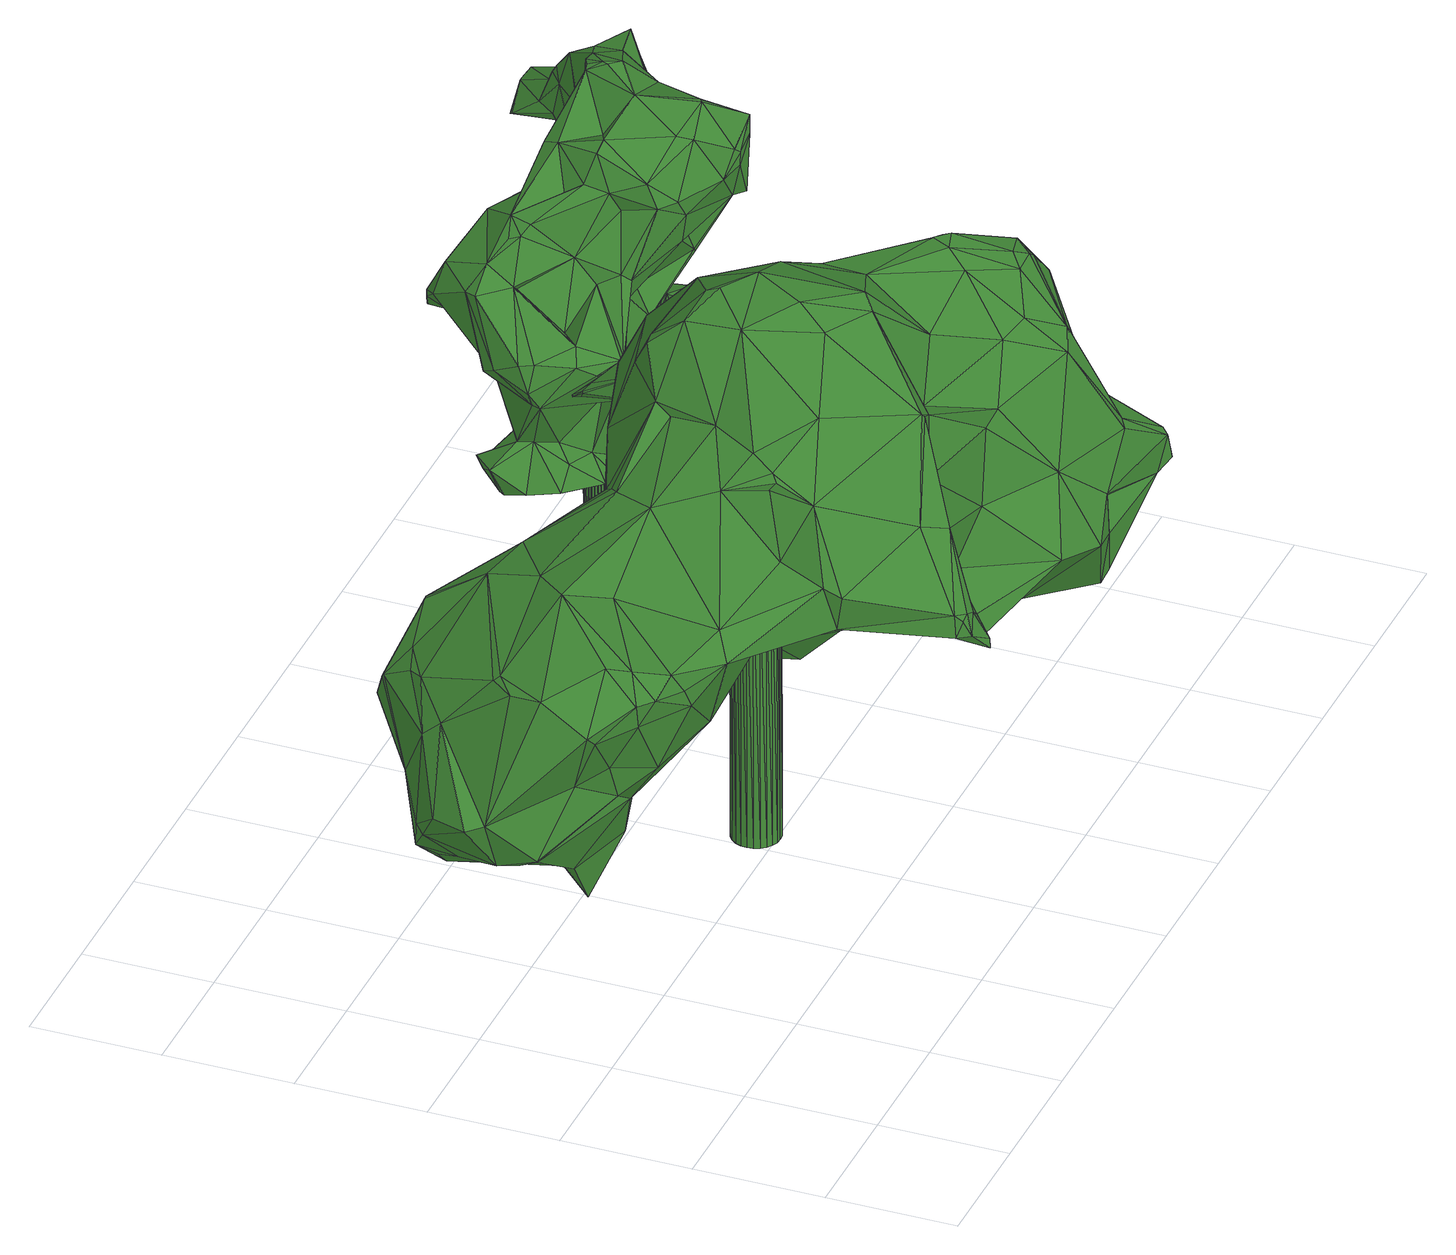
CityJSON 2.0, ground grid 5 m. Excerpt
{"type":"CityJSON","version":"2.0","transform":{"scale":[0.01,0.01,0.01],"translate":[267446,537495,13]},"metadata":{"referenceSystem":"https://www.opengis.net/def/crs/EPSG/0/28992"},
"CityObjects":{
"tree1":{"type":"SolitaryVegetationObject","attributes":{"gtid":55,"crown_width_m":23.56,"crown_median_z":25.01,"crown_r50_m":0.474,"crown_porosity":0.909,"trunk_H_m":11.89,"trunk_DBH_m":1.83,"trunk_radius_m":0.914,"trunk_base_height_m":13.12,"original_gtid":"57"},"geometry":[{"type":"Solid","lod":"3","boundaries":[[[[0,1,2]],[[3,4,5]],[[6,7,8]],[[9,10,11]],[[9,11,12]],[[13,14,15]],[[16,7,17]],[[1,18,2]],[[2,18,19]],[[20,21,22]],[[23,24,25]],[[26,25,24]],[[27,28,29]],[[30,28,27]],[[16,31,32]],[[33,34,12]],[[35,36,37]],[[38,39,40]],[[41,40,39]],[[42,43,44]],[[42,44,45]],[[45,46,47]],[[48,49,50]],[[50,51,52]],[[29,53,54]],[[55,56,57]],[[58,44,43]],[[51,49,59]],[[59,60,51]],[[61,62,63]],[[64,65,66]],[[67,45,68]],[[69,70,71]],[[40,72,73]],[[74,75,3]],[[68,45,47]],[[38,76,77]],[[25,34,78]],[[40,73,79]],[[80,81,82]],[[83,84,85]],[[86,87,88]],[[26,89,34]],[[90,91,92]],[[93,58,94]],[[74,95,15]],[[96,65,64]],[[97,98,60]],[[53,99,100]],[[101,100,99]],[[102,65,96]],[[103,88,104]],[[105,106,107]],[[46,68,47]],[[108,109,13]],[[110,13,109]],[[111,112,92]],[[50,49,51]],[[113,114,115]],[[116,117,118]],[[119,120,121]],[[119,121,122]],[[123,124,125]],[[0,126,127]],[[127,126,128]],[[129,130,69]],[[9,24,95]],[[131,132,119]],[[133,134,135]],[[133,135,136]],[[52,85,66]],[[137,138,139]],[[77,32,31]],[[140,141,142]],[[20,79,72]],[[28,143,144]],[[20,22,2]],[[145,15,14]],[[72,21,20]],[[141,97,59]],[[146,132,147]],[[144,145,148]],[[81,92,112]],[[3,143,4]],[[123,125,21]],[[2,79,20]],[[125,124,116]],[[22,21,118]],[[149,109,108]],[[146,150,151]],[[119,151,152]],[[153,152,151]],[[154,155,130]],[[113,156,114]],[[156,157,114]],[[139,158,159]],[[160,156,127]],[[161,162,163]],[[161,163,164]],[[152,91,119]],[[165,112,153]],[[111,153,112]],[[71,166,167]],[[168,16,32]],[[116,124,169]],[[170,171,128]],[[172,128,171]],[[35,37,173]],[[174,148,14]],[[175,176,177]],[[116,67,178]],[[167,179,162]],[[30,180,181]],[[161,167,162]],[[120,91,90]],[[120,90,64]],[[182,92,81]],[[22,0,2]],[[174,183,148]],[[92,91,111]],[[28,144,29]],[[121,36,122]],[[184,183,174]],[[185,92,182]],[[153,150,186]],[[81,112,165]],[[187,183,99]],[[163,188,164]],[[10,189,11]],[[172,171,190]],[[172,190,191]],[[191,127,128]],[[192,193,99]],[[194,99,193]],[[195,188,196]],[[163,196,188]],[[101,99,194]],[[186,165,153]],[[152,153,91]],[[111,91,153]],[[187,197,183]],[[14,198,174]],[[119,146,151]],[[170,126,0]],[[170,128,126]],[[29,197,187]],[[150,199,186]],[[149,108,24]],[[194,200,101]],[[53,187,99]],[[60,201,173]],[[202,173,201]],[[136,135,96]],[[81,80,182]],[[99,183,184]],[[99,184,192]],[[8,203,6]],[[89,9,12]],[[153,151,150]],[[170,0,22]],[[53,100,54]],[[116,178,117]],[[69,204,129]],[[18,76,19]],[[75,145,144]],[[148,145,14]],[[205,206,207]],[[208,207,206]],[[93,209,210]],[[93,210,40]],[[68,46,211]],[[68,211,212]],[[128,172,191]],[[213,211,46]],[[24,23,149]],[[140,149,23]],[[214,211,215]],[[68,178,67]],[[216,178,212]],[[117,178,216]],[[212,178,68]],[[216,214,190]],[[191,190,214]],[[216,190,117]],[[127,217,195]],[[127,195,160]],[[204,44,58]],[[215,217,214]],[[191,217,127]],[[29,144,197]],[[188,211,164]],[[21,125,118]],[[56,218,219]],[[215,195,217]],[[212,214,216]],[[191,214,217]],[[215,188,195]],[[187,53,29]],[[15,75,74]],[[63,220,221]],[[63,221,61]],[[138,222,223]],[[89,12,34]],[[116,169,67]],[[27,100,115]],[[54,100,27]],[[183,197,144]],[[183,144,148]],[[224,221,203]],[[225,224,203]],[[63,62,220]],[[224,61,221]],[[224,225,61]],[[226,227,184]],[[195,196,160]],[[162,196,163]],[[75,15,145]],[[101,200,115]],[[86,115,200]],[[101,115,100]],[[116,118,125]],[[9,26,24]],[[7,103,8]],[[98,202,201]],[[131,122,228]],[[186,82,165]],[[26,9,89]],[[157,27,114]],[[229,23,25]],[[67,169,45]],[[124,45,169]],[[4,230,231]],[[232,230,4]],[[229,140,23]],[[223,222,233]],[[138,223,104]],[[31,234,41]],[[17,235,31]],[[102,52,65]],[[19,79,2]],[[41,39,31]],[[236,35,202]],[[232,70,189]],[[10,9,95]],[[146,119,132]],[[180,156,160]],[[38,40,19]],[[180,157,156]],[[1,237,18]],[[6,238,239]],[[6,239,17]],[[177,158,240]],[[134,140,142]],[[94,43,209]],[[94,58,43]],[[35,236,241]],[[25,78,229]],[[212,211,214]],[[69,71,55]],[[185,133,136]],[[104,88,87]],[[242,158,177]],[[98,201,60]],[[134,142,59]],[[49,134,59]],[[70,166,71]],[[96,135,52]],[[98,61,225]],[[97,61,98]],[[103,205,8]],[[62,154,243]],[[244,245,33]],[[162,246,196]],[[181,196,246]],[[138,137,222]],[[19,40,79]],[[226,80,82]],[[0,156,1]],[[130,243,154]],[[55,204,69]],[[231,74,5]],[[247,234,248]],[[249,42,123]],[[242,177,176]],[[177,240,175]],[[1,156,237]],[[250,135,134]],[[107,233,193]],[[209,93,94]],[[16,168,86]],[[139,159,137]],[[159,158,242]],[[194,193,233]],[[205,106,251]],[[173,37,83]],[[64,252,96]],[[220,62,235]],[[88,7,86]],[[251,225,253]],[[251,253,208]],[[181,28,30]],[[28,4,143]],[[254,240,138]],[[139,138,240]],[[255,198,256]],[[256,110,255]],[[7,88,103]],[[60,59,97]],[[257,121,64]],[[66,65,52]],[[19,76,38]],[[213,56,219]],[[220,258,238]],[[220,235,258]],[[232,189,230]],[[74,230,189]],[[168,259,86]],[[115,86,259]],[[58,93,248]],[[27,115,114]],[[14,256,198]],[[141,59,142]],[[140,134,133]],[[260,132,131]],[[105,132,260]],[[31,16,17]],[[0,127,156]],[[173,202,35]],[[261,202,225]],[[225,202,98]],[[105,147,132]],[[202,261,236]],[[160,181,180]],[[71,218,55]],[[262,77,76]],[[262,263,77]],[[12,244,33]],[[33,78,34]],[[196,181,160]],[[220,203,221]],[[31,235,243]],[[193,192,227]],[[86,200,87]],[[52,135,264]],[[120,64,121]],[[138,87,254]],[[104,87,138]],[[10,95,74]],[[251,206,205]],[[208,206,251]],[[236,265,131]],[[179,70,232]],[[8,205,203]],[[71,167,218]],[[139,240,158]],[[240,254,175]],[[164,213,219]],[[161,219,218]],[[164,219,161]],[[167,161,218]],[[41,93,40]],[[141,61,97]],[[61,141,266]],[[205,103,106]],[[104,107,106]],[[6,203,238]],[[220,238,203]],[[4,231,5]],[[96,252,136]],[[185,136,252]],[[185,252,92]],[[90,92,252]],[[159,267,137]],[[262,76,18]],[[237,262,18]],[[91,120,119]],[[90,252,64]],[[225,265,261]],[[251,106,105]],[[265,251,105]],[[60,173,83]],[[60,83,51]],[[64,85,257]],[[109,133,110]],[[86,7,16]],[[105,107,193]],[[130,31,243]],[[267,233,222]],[[267,222,137]],[[223,233,107]],[[181,4,28]],[[223,107,104]],[[37,257,84]],[[235,239,258]],[[227,192,184]],[[175,87,176]],[[64,66,85]],[[43,42,209]],[[81,165,82]],[[181,232,4]],[[34,25,26]],[[244,266,141]],[[244,61,266]],[[255,185,182]],[[12,11,244]],[[80,198,255]],[[80,255,182]],[[254,87,175]],[[260,131,265]],[[104,106,103]],[[225,251,265]],[[15,95,268]],[[185,110,133]],[[129,248,234]],[[133,109,149]],[[133,149,140]],[[247,248,93]],[[110,185,255]],[[258,239,238]],[[11,155,154]],[[3,75,143]],[[144,143,75]],[[74,189,10]],[[227,105,193]],[[147,105,227]],[[24,268,95]],[[6,17,7]],[[21,249,123]],[[21,72,249]],[[30,27,180]],[[180,27,157]],[[210,249,72]],[[210,72,40]],[[22,118,170]],[[215,211,188]],[[45,44,204]],[[269,253,225]],[[237,259,262]],[[198,80,226]],[[198,226,174]],[[270,57,45]],[[204,270,45]],[[264,135,250]],[[171,170,118]],[[190,171,118]],[[190,118,117]],[[226,184,174]],[[13,15,268]],[[54,27,29]],[[11,189,70]],[[3,5,74]],[[203,205,269]],[[203,269,225]],[[205,207,269]],[[130,155,69]],[[256,14,13]],[[256,13,110]],[[247,93,41]],[[17,239,235]],[[32,77,263]],[[208,253,207]],[[207,253,269]],[[235,62,243]],[[55,218,56]],[[204,57,270]],[[55,57,204]],[[45,57,46]],[[164,211,213]],[[213,57,56]],[[46,57,213]],[[179,246,162]],[[232,246,179]],[[181,246,232]],[[168,32,263]],[[129,234,130]],[[247,41,234]],[[79,73,72]],[[108,13,268]],[[108,268,24]],[[113,237,156]],[[69,155,70]],[[11,70,155]],[[58,248,204]],[[129,204,248]],[[37,36,257]],[[62,61,271]],[[261,265,236]],[[257,36,121]],[[113,259,237]],[[115,259,113]],[[31,39,272]],[[31,272,77]],[[38,77,272]],[[262,259,263]],[[263,259,168]],[[38,272,39]],[[130,234,31]],[[210,42,249]],[[209,42,210]],[[140,245,141]],[[141,245,244]],[[78,33,245]],[[78,245,229]],[[229,245,140]],[[83,37,84]],[[257,85,84]],[[11,154,271]],[[49,48,250]],[[49,250,134]],[[244,271,61]],[[11,271,244]],[[131,228,236]],[[62,271,154]],[[231,230,74]],[[124,42,45]],[[123,42,124]],[[241,228,122]],[[87,200,267]],[[176,267,242]],[[236,228,241]],[[260,265,105]],[[35,241,36]],[[122,36,241]],[[131,119,122]],[[87,267,176]],[[159,242,267]],[[194,267,200]],[[194,233,267]],[[226,199,227]],[[147,227,199]],[[146,199,150]],[[147,199,146]],[[82,199,226]],[[186,199,82]],[[179,167,166]],[[179,166,70]],[[96,52,102]],[[250,48,52]],[[50,52,48]],[[52,264,250]],[[52,51,85]],[[83,85,51]],[[273,274,275]],[[273,275,276]],[[276,275,277]],[[276,277,278]],[[275,274,279]],[[275,279,277]],[[277,279,280]],[[277,280,278]],[[279,274,281]],[[279,281,280]],[[280,281,282]],[[280,282,278]],[[281,274,283]],[[281,283,282]],[[282,283,284]],[[282,284,278]],[[283,274,285]],[[283,285,284]],[[284,285,286]],[[284,286,278]],[[285,274,287]],[[285,287,286]],[[286,287,288]],[[286,288,278]],[[287,274,289]],[[287,289,288]],[[288,289,290]],[[288,290,278]],[[289,274,291]],[[289,291,290]],[[290,291,292]],[[290,292,278]],[[291,274,293]],[[291,293,292]],[[292,293,294]],[[292,294,278]],[[293,274,295]],[[293,295,294]],[[294,295,296]],[[294,296,278]],[[295,274,297]],[[295,297,296]],[[296,297,298]],[[296,298,278]],[[297,274,299]],[[297,299,298]],[[298,299,300]],[[298,300,278]],[[299,274,301]],[[299,301,300]],[[300,301,302]],[[300,302,278]],[[301,274,303]],[[301,303,302]],[[302,303,304]],[[302,304,278]],[[303,274,305]],[[303,305,304]],[[304,305,306]],[[304,306,278]],[[305,274,307]],[[305,307,306]],[[306,307,308]],[[306,308,278]],[[307,274,309]],[[307,309,308]],[[308,309,310]],[[308,310,278]],[[309,274,311]],[[309,311,310]],[[310,311,312]],[[310,312,278]],[[311,274,313]],[[311,313,312]],[[312,313,314]],[[312,314,278]],[[313,274,315]],[[313,315,314]],[[314,315,316]],[[314,316,278]],[[315,274,317]],[[315,317,316]],[[316,317,318]],[[316,318,278]],[[317,274,319]],[[317,319,318]],[[318,319,320]],[[318,320,278]],[[319,274,321]],[[319,321,320]],[[320,321,322]],[[320,322,278]],[[321,274,273]],[[321,273,322]],[[322,273,276]],[[322,276,278]]]]}]},
"tree2":{"type":"SolitaryVegetationObject","attributes":{"gtid":85,"crown_width_m":11.94,"crown_median_z":25.66,"crown_r50_m":0.515,"crown_porosity":0.882,"trunk_H_m":12.6,"trunk_DBH_m":0.901,"trunk_radius_m":0.451,"trunk_base_height_m":13.06,"original_gtid":"90"},"geometry":[{"type":"Solid","lod":"3","boundaries":[[[[323,324,325]],[[326,327,328]],[[329,330,331]],[[332,333,334]],[[335,333,332]],[[336,337,338]],[[339,340,341]],[[342,343,344]],[[345,346,344]],[[347,348,349]],[[350,323,325]],[[351,352,329]],[[353,354,355]],[[356,357,358]],[[340,359,360]],[[344,346,361]],[[362,330,329]],[[363,364,365]],[[325,366,350]],[[367,368,369]],[[346,370,361]],[[371,372,373]],[[374,375,376]],[[377,374,376]],[[378,379,380]],[[378,380,381]],[[382,383,361]],[[323,384,385]],[[374,386,375]],[[357,387,388]],[[389,390,391]],[[392,393,390]],[[394,395,396]],[[397,396,395]],[[344,343,345]],[[398,399,400]],[[401,402,403]],[[404,336,405]],[[406,324,323]],[[400,407,408]],[[409,408,407]],[[410,384,350]],[[411,412,413]],[[414,415,416]],[[417,418,419]],[[345,370,346]],[[420,421,422]],[[423,421,420]],[[381,424,388]],[[425,399,426]],[[336,404,337]],[[427,428,429]],[[330,362,430]],[[431,430,362]],[[432,397,395]],[[432,395,394]],[[361,383,344]],[[433,434,416]],[[382,426,399]],[[435,436,437]],[[438,439,403]],[[440,441,442]],[[443,444,445]],[[446,425,426]],[[443,445,431]],[[447,391,448]],[[447,389,391]],[[345,343,449]],[[342,449,343]],[[450,451,452]],[[451,453,452]],[[454,455,347]],[[456,457,406]],[[356,353,387]],[[458,423,420]],[[459,460,444]],[[446,426,370]],[[461,462,463]],[[350,384,323]],[[464,435,465]],[[466,467,364]],[[468,371,469]],[[452,469,371]],[[470,471,472]],[[473,474,475]],[[476,453,477]],[[352,478,479]],[[480,339,481]],[[482,464,483]],[[484,485,486]],[[487,348,359]],[[477,453,451]],[[400,488,407]],[[476,487,358]],[[452,371,489]],[[329,366,351]],[[329,331,366]],[[468,490,372]],[[371,468,372]],[[491,492,379]],[[487,359,356]],[[487,356,358]],[[409,407,488]],[[493,494,495]],[[458,372,483]],[[420,372,458]],[[496,445,497]],[[498,499,500]],[[437,501,435]],[[461,451,502]],[[464,482,435]],[[436,435,482]],[[349,348,461]],[[477,461,476]],[[503,374,504]],[[411,374,503]],[[505,506,507]],[[447,448,508]],[[435,509,465]],[[420,422,373]],[[419,510,417]],[[501,509,435]],[[334,511,512]],[[450,502,451]],[[483,465,513]],[[483,464,465]],[[358,357,514]],[[337,515,338]],[[423,465,516]],[[517,516,465]],[[423,513,465]],[[402,401,518]],[[358,514,476]],[[451,461,477]],[[508,519,440]],[[458,513,423]],[[365,520,521]],[[461,502,450]],[[465,509,442]],[[522,523,524]],[[525,524,523]],[[372,485,483]],[[338,405,336]],[[411,503,486]],[[357,388,424]],[[506,526,337]],[[527,429,528]],[[475,529,530]],[[449,342,531]],[[514,357,424]],[[356,387,357]],[[461,463,349]],[[424,532,514]],[[424,381,532]],[[388,378,381]],[[370,533,446]],[[514,534,476]],[[532,381,380]],[[373,372,420]],[[535,536,537]],[[353,355,538]],[[539,459,409]],[[363,540,541]],[[516,517,542]],[[516,542,423]],[[489,543,544]],[[344,478,342]],[[329,352,362]],[[545,546,332]],[[475,547,473]],[[527,470,472]],[[527,472,548]],[[549,498,550]],[[506,404,507]],[[323,385,406]],[[551,552,512]],[[440,509,447]],[[442,509,440]],[[417,404,405]],[[417,405,418]],[[459,444,408]],[[337,404,506]],[[418,553,541]],[[430,496,480]],[[436,376,437]],[[456,406,385]],[[525,523,505]],[[526,505,523]],[[554,396,397]],[[554,397,432]],[[443,479,408]],[[440,447,508]],[[478,531,342]],[[417,507,404]],[[465,442,327]],[[515,337,526]],[[452,555,450]],[[534,532,536]],[[385,466,556]],[[379,492,380]],[[501,447,509]],[[557,476,534]],[[557,453,476]],[[558,559,560]],[[388,387,538]],[[542,517,561]],[[524,562,522]],[[543,489,563]],[[538,387,353]],[[466,385,384]],[[466,384,410]],[[478,344,383]],[[478,383,479]],[[327,564,561]],[[514,532,534]],[[328,375,500]],[[386,500,375]],[[467,565,566]],[[567,565,467]],[[399,425,488]],[[431,496,430]],[[515,568,569]],[[389,392,390]],[[411,413,374]],[[570,571,562]],[[572,402,518]],[[470,429,573]],[[574,401,403]],[[573,521,520]],[[391,390,448]],[[380,492,535]],[[380,535,537]],[[484,483,485]],[[339,497,354]],[[332,546,335]],[[348,575,461]],[[576,559,558]],[[445,496,431]],[[577,364,363]],[[544,578,555]],[[363,368,540]],[[438,403,579]],[[361,426,382]],[[370,426,361]],[[487,476,575]],[[487,575,348]],[[372,490,485]],[[453,469,452]],[[557,469,453]],[[501,389,447]],[[389,501,392]],[[580,581,582]],[[583,339,480]],[[392,584,393]],[[377,376,436]],[[493,522,494]],[[585,586,351]],[[443,408,444]],[[538,355,558]],[[369,427,429]],[[587,588,589]],[[380,537,532]],[[489,371,373]],[[527,369,429]],[[590,556,364]],[[519,448,393]],[[584,519,393]],[[517,327,561]],[[390,393,448]],[[499,396,328]],[[508,448,519]],[[355,433,558]],[[518,409,591]],[[572,518,591]],[[375,437,376]],[[495,494,570]],[[549,524,525]],[[458,483,513]],[[445,444,460]],[[368,592,540]],[[574,547,593]],[[588,594,595]],[[365,471,470]],[[467,471,365]],[[590,364,577]],[[465,327,517]],[[471,566,565]],[[568,574,569]],[[547,568,596]],[[334,590,577]],[[334,456,590]],[[597,564,327]],[[471,467,566]],[[479,362,352]],[[324,406,457]],[[539,409,518]],[[598,539,518]],[[432,394,580]],[[552,324,457]],[[370,345,533]],[[449,533,345]],[[531,533,449]],[[518,401,598]],[[417,510,507]],[[599,347,360]],[[599,360,348]],[[599,348,347]],[[506,505,526]],[[413,412,600]],[[348,360,359]],[[431,479,443]],[[362,479,431]],[[430,480,330]],[[330,480,331]],[[351,366,585]],[[528,429,470]],[[519,441,440]],[[409,459,408]],[[591,409,425]],[[425,409,488]],[[325,585,366]],[[583,480,496]],[[499,367,396]],[[553,418,601]],[[553,601,602]],[[596,493,495]],[[526,493,596]],[[603,604,582]],[[597,604,564]],[[530,598,401]],[[473,495,562]],[[571,570,494]],[[484,486,503]],[[484,503,483]],[[503,504,483]],[[324,552,325]],[[416,475,474]],[[416,474,414]],[[366,454,350]],[[482,504,436]],[[541,540,419]],[[442,441,328]],[[501,328,441]],[[605,416,434]],[[605,434,539]],[[531,606,335]],[[341,360,347]],[[340,360,341]],[[368,427,369]],[[363,427,368]],[[557,536,535]],[[488,400,399]],[[607,608,400]],[[602,579,572]],[[366,331,454]],[[331,480,454]],[[339,609,497]],[[496,497,609]],[[507,510,505]],[[569,403,439]],[[521,428,363]],[[521,363,365]],[[419,418,541]],[[356,359,340]],[[382,398,383]],[[587,594,588]],[[478,606,531]],[[356,340,353]],[[437,375,501]],[[567,610,611]],[[334,333,511]],[[367,499,368]],[[364,467,365]],[[334,612,332]],[[524,473,562]],[[327,442,328]],[[405,438,418]],[[551,512,511]],[[569,338,515]],[[482,483,504]],[[486,485,490]],[[445,460,497]],[[601,579,602]],[[577,363,541]],[[576,416,559]],[[613,434,433]],[[460,434,613]],[[399,398,382]],[[460,459,434]],[[446,591,425]],[[326,597,327]],[[581,603,582]],[[459,539,434]],[[557,614,469]],[[533,591,446]],[[463,615,349]],[[562,571,522]],[[596,473,547]],[[495,473,596]],[[524,413,473]],[[473,413,600]],[[450,555,461]],[[570,562,495]],[[616,589,588]],[[571,494,522]],[[478,617,606]],[[537,536,532]],[[534,536,557]],[[410,454,347]],[[350,454,410]],[[602,541,553]],[[367,580,396]],[[475,593,547]],[[530,593,475]],[[455,481,347]],[[363,428,427]],[[328,501,375]],[[392,501,584]],[[595,618,557]],[[595,557,535]],[[486,618,411]],[[544,604,578]],[[619,491,616]],[[402,572,579]],[[402,579,403]],[[489,544,555]],[[452,489,555]],[[438,405,338]],[[620,543,422]],[[543,620,564]],[[333,585,551]],[[549,550,524]],[[436,504,374]],[[436,374,377]],[[351,586,352]],[[478,352,586]],[[586,621,478]],[[620,421,542]],[[423,542,421]],[[586,585,333]],[[333,621,586]],[[410,610,466]],[[410,615,610]],[[355,460,433]],[[355,354,460]],[[354,497,460]],[[460,613,433]],[[369,581,580]],[[369,580,367]],[[334,622,612]],[[338,569,439]],[[438,338,439]],[[328,396,554]],[[549,592,498]],[[611,603,581]],[[601,418,438]],[[528,470,527]],[[548,369,527]],[[369,548,581]],[[611,581,548]],[[611,548,567]],[[568,547,574]],[[368,499,592]],[[585,552,551]],[[585,325,552]],[[378,491,379]],[[415,414,589]],[[619,535,492]],[[578,611,555]],[[611,462,555]],[[600,414,474]],[[600,474,473]],[[461,555,462]],[[479,608,607]],[[531,623,533]],[[462,611,463]],[[624,612,622]],[[624,622,541]],[[589,600,412]],[[589,414,600]],[[364,556,466]],[[526,596,568]],[[526,568,515]],[[597,582,604]],[[604,543,564]],[[604,544,543]],[[456,385,556]],[[456,556,590]],[[339,341,481]],[[341,347,481]],[[454,481,455]],[[480,481,454]],[[501,441,584]],[[588,595,616]],[[328,500,499]],[[621,333,617]],[[408,479,607]],[[429,428,573]],[[577,541,622]],[[577,622,334]],[[620,542,561]],[[564,620,561]],[[493,523,522]],[[549,510,419]],[[550,498,386]],[[510,525,505]],[[510,549,525]],[[463,610,615]],[[611,610,463]],[[569,574,403]],[[567,467,466]],[[567,466,610]],[[416,605,475]],[[415,559,416]],[[530,401,593]],[[545,591,546]],[[533,546,591]],[[468,614,490]],[[468,469,614]],[[574,593,401]],[[378,388,491]],[[492,491,619]],[[567,548,565]],[[551,511,333]],[[456,334,512]],[[398,400,608]],[[457,456,512]],[[457,512,552]],[[583,609,339]],[[496,609,583]],[[541,602,624]],[[607,400,408]],[[545,572,591]],[[624,332,612]],[[624,602,332]],[[550,413,524]],[[584,441,519]],[[326,432,597]],[[545,602,572]],[[554,432,328]],[[328,432,326]],[[535,619,595]],[[595,619,616]],[[530,529,598]],[[539,598,529]],[[521,573,428]],[[396,580,394]],[[411,618,594]],[[595,594,618]],[[479,383,608]],[[398,608,383]],[[470,520,365]],[[573,520,470]],[[471,565,472]],[[433,416,576]],[[433,576,558]],[[601,438,579]],[[478,621,617]],[[412,594,587]],[[412,587,589]],[[412,411,594]],[[476,461,575]],[[349,615,347]],[[347,615,410]],[[604,603,578]],[[578,603,611]],[[580,582,432]],[[597,432,582]],[[545,332,602]],[[546,533,623]],[[335,623,531]],[[546,623,335]],[[618,486,614]],[[618,614,557]],[[490,614,486]],[[353,625,354]],[[340,625,353]],[[373,422,563]],[[543,563,422]],[[415,616,491]],[[415,589,616]],[[548,472,565]],[[538,558,491]],[[558,560,491]],[[538,491,388]],[[373,563,489]],[[339,625,340]],[[354,625,339]],[[335,606,333]],[[333,606,617]],[[620,422,421]],[[526,523,493]],[[374,413,386]],[[550,386,413]],[[499,498,592]],[[539,529,605]],[[475,605,529]],[[549,419,592]],[[592,419,540]],[[491,559,415]],[[560,559,491]],[[386,498,500]],[[626,627,628]],[[626,628,629]],[[629,628,630]],[[629,630,631]],[[628,627,632]],[[628,632,630]],[[630,632,633]],[[630,633,631]],[[632,627,634]],[[632,634,633]],[[633,634,635]],[[633,635,631]],[[634,627,636]],[[634,636,635]],[[635,636,637]],[[635,637,631]],[[636,627,638]],[[636,638,637]],[[637,638,639]],[[637,639,631]],[[638,627,640]],[[638,640,639]],[[639,640,641]],[[639,641,631]],[[640,627,642]],[[640,642,641]],[[641,642,643]],[[641,643,631]],[[642,627,644]],[[642,644,643]],[[643,644,645]],[[643,645,631]],[[644,627,646]],[[644,646,645]],[[645,646,647]],[[645,647,631]],[[646,627,648]],[[646,648,647]],[[647,648,649]],[[647,649,631]],[[648,627,650]],[[648,650,649]],[[649,650,651]],[[649,651,631]],[[650,627,652]],[[650,652,651]],[[651,652,653]],[[651,653,631]],[[652,627,654]],[[652,654,653]],[[653,654,655]],[[653,655,631]],[[654,627,656]],[[654,656,655]],[[655,656,657]],[[655,657,631]],[[656,627,658]],[[656,658,657]],[[657,658,659]],[[657,659,631]],[[658,627,660]],[[658,660,659]],[[659,660,661]],[[659,661,631]],[[660,627,662]],[[660,662,661]],[[661,662,663]],[[661,663,631]],[[662,627,664]],[[662,664,663]],[[663,664,665]],[[663,665,631]],[[664,627,666]],[[664,666,665]],[[665,666,667]],[[665,667,631]],[[666,627,668]],[[666,668,667]],[[667,668,669]],[[667,669,631]],[[668,627,670]],[[668,670,669]],[[669,670,671]],[[669,671,631]],[[670,627,672]],[[670,672,671]],[[671,672,673]],[[671,673,631]],[[672,627,674]],[[672,674,673]],[[673,674,675]],[[673,675,631]],[[674,627,626]],[[674,626,675]],[[675,626,629]],[[675,629,631]]]]}]}
},
"vertices":[
[769,2001,1280],[1071,1988,1094],[1014,2092,981],[1196,863,1805],[1108,1026,1746],[1185,847,1774],[1930,1305,853],[2032,1447,1000],[2011,1370,977],[1378,252,1243],[1140,579,1380],[1166,609,1231],[1378,246,1150],[1785,507,1777],[1859,748,2108],[1668,487,1855],[1813,1333,1097],[1880,1290,883],[1177,1903,1088],[1194,1885,928],[954,2086,752],[766,1958,428],[703,2161,877],[1618,347,1274],[1571,344,1471],[1486,222,1202],[1433,224,1225],[1383,1378,1870],[1322,1128,1866],[1504,1319,2147],[1366,1314,1832],[1529,1101,935],[1409,1159,1139],[1510,167,1050],[1415,197,1147],[2692,718,1033],[2829,718,1333],[2674,572,1002],[1491,1599,714],[1402,1491,706],[1115,1805,463],[1284,1482,716],[711,1460,312],[798,1402,145],[697,1416,319],[460,1461,480],[199,1359,665],[217,1430,622],[2509,112,786],[2442,117,768],[2560,143,752],[2609,301,709],[2784,39,1039],[1526,1451,2048],[1477,1447,2041],[550,1041,924],[395,1164,986],[457,1156,833],[836,1279,426],[2297,354,734],[2487,701,685],[2060,490,841],[1675,798,869],[1714,836,845],[2838,38,1200],[2859,14,1071],[2855,45,1074],[255,1681,577],[179,1505,626],[922,992,901],[717,847,1302],[586,930,1186],[1039,1955,388],[1061,1931,423],[1219,719,1690],[1398,769,1936],[1230,1847,959],[1393,1570,793],[1533,179,1072],[984,2069,753],[2407,614,1980],[2503,444,1968],[2432,685,2043],[2624,371,759],[2558,281,1080],[2812,67,1057],[1774,1662,1315],[2229,1729,1267],[2092,1515,1079],[1397,225,1214],[2706,261,1405],[2749,431,1817],[2512,271,1763],[986,1400,429],[877,1320,374],[1483,421,1512],[2822,13,1181],[2076,475,824],[2480,736,841],[1916,1429,2053],[1633,1556,1840],[2049,1674,1755],[2852,9,1071],[2166,1538,1120],[2191,1564,1149],[2239,1152,1624],[2158,1171,1372],[2213,1244,1495],[1676,466,1588],[2078,407,1569],[2128,381,1624],[2637,444,1942],[2610,450,1967],[1300,1539,1404],[1265,1516,1543],[1568,1632,1586],[266,1844,581],[222,1825,698],[469,1964,742],[2830,619,1705],[2733,348,1418],[2736,381,1383],[2878,731,1414],[559,1839,356],[502,1819,376],[519,1842,374],[748,2000,1283],[765,1770,1432],[574,1977,1190],[950,1024,872],[1372,1038,1037],[2682,768,1544],[2632,831,1773],[2249,199,1331],[2272,48,1043],[2440,92,1147],[2589,84,1334],[2438,1916,1278],[2437,1900,1246],[2442,1931,1264],[2030,102,1116],[2012,224,1059],[2057,163,1068],[1239,954,1840],[1521,1111,2149],[1666,852,2110],[2635,832,1810],[2194,1004,1912],[1717,966,2183],[2032,405,1268],[2525,746,2027],[2741,670,1876],[2767,640,1856],[2681,525,1969],[1583,688,980],[1147,828,1257],[952,1710,1464],[1158,1455,1622],[2342,2070,1152],[2328,1991,1226],[712,1549,1505],[358,1048,1290],[401,1083,1403],[359,1165,1422],[205,1174,1216],[2561,494,1993],[548,943,1267],[415,998,1292],[1576,1507,1293],[299,1774,539],[522,2070,1080],[509,2059,1094],[465,1943,1167],[2609,587,779],[1918,799,2142],[2310,2024,1174],[2291,2010,1200],[2337,2065,1146],[169,1780,696],[505,975,1352],[1105,1416,1650],[1016,1255,1677],[2383,381,1850],[1797,1152,2214],[2017,1156,2124],[2427,236,1715],[2509,705,2052],[1669,1301,2179],[205,1349,1332],[1124,645,1417],[292,1829,1033],[413,1883,1185],[2103,1176,2064],[2265,1440,1734],[2217,1642,1725],[319,1546,1327],[589,1420,1532],[1679,1253,2195],[2173,655,1844],[2464,759,2047],[2038,1776,1540],[2517,715,825],[2653,742,1019],[1886,1066,962],[712,1208,655],[2137,1166,1348],[1909,973,1532],[1825,898,1322],[2191,613,1276],[807,1403,147],[871,1724,452],[69,1507,854],[26,1567,844],[327,1269,922],[284,1756,1098],[240,1480,1307],[101,1714,819],[310,1569,1307],[385,1052,1188],[243,1159,1175],[1751,978,661],[1770,915,780],[2283,1742,1329],[2277,1705,1299],[1864,1021,977],[2312,768,1062],[2167,893,2042],[2197,1073,2026],[2813,777,1370],[1577,244,1132],[1154,819,1470],[1179,871,1743],[792,904,1384],[2257,1603,1649],[1147,1379,859],[1663,1047,761],[2757,808,1273],[1180,1778,1201],[1742,1063,671],[1720,1075,689],[2352,2020,1161],[2784,798,1297],[2294,2014,1207],[1531,1053,917],[1592,385,1046],[1573,218,1052],[758,1293,1444],[1015,1368,767],[907,1243,738],[837,1876,382],[2469,96,961],[2309,731,1524],[2623,109,1351],[2186,640,1194],[2364,1958,1200],[2285,424,1808],[1863,557,1756],[2717,399,1336],[1724,1038,667],[1527,1585,1318],[2460,765,1616],[2565,823,1282],[1278,1722,1112],[1279,1618,1105],[2525,128,1080],[2548,821,1330],[2007,319,1087],[2261,1783,1348],[1685,483,1836],[1856,888,1106],[622,1287,722],[1605,595,1020],[1452,1560,741],[1666,1075,12],[1575,1075,12],[1663,1099,12],[1662,1076,1201],[1659,1099,1201],[1571,1076,1201],[1654,1121,12],[1650,1121,1201],[1640,1140,12],[1636,1140,1201],[1621,1154,12],[1617,1155,1201],[1599,1163,12],[1595,1164,1201],[1575,1166,12],[1571,1167,1201],[1551,1163,12],[1547,1164,1201],[1529,1154,12],[1525,1155,1200],[1510,1140,12],[1506,1140,1200],[1496,1121,12],[1492,1121,1200],[1487,1099,12],[1483,1099,1200],[1484,1075,12],[1480,1076,1200],[1487,1051,12],[1483,1052,1200],[1496,1029,12],[1492,1030,1200],[1510,1010,12],[1506,1011,1200],[1529,996,12],[1525,996,1201],[1551,987,12],[1547,987,1201],[1575,984,12],[1571,984,1201],[1599,987,12],[1595,987,1201],[1621,996,12],[1617,996,1201],[1640,1010,12],[1636,1011,1201],[1654,1029,12],[1650,1030,1201],[1663,1051,12],[1659,1052,1201],
[2532,2693,1328],[2503,2681,1320],[2427,2626,1389],[3428,2249,1467],[3465,2503,1505],[3485,2412,1246],[2281,2341,1225],[2257,2240,1280],[2318,2425,1492],[2703,2266,1045],[2593,2301,1089],[2809,2499,1113],[2510,2307,891],[3139,2143,499],[3197,2095,558],[3077,2093,600],[2623,2170,1531],[2714,2077,1766],[2537,2302,1689],[2376,2445,787],[2329,2400,771],[2268,2352,810],[2326,2337,691],[2305,2311,696],[2563,2389,1694],[2803,2303,1871],[2836,2370,1840],[2488,2606,1492],[2310,2392,1193],[2274,2193,1118],[2753,1908,1716],[2674,2015,1464],[2694,1983,1436],[2746,1945,1815],[2939,1846,1908],[2924,1907,1918],[2753,2138,1896],[2716,2173,1780],[2298,2225,718],[2248,2201,1177],[2921,2405,1088],[2844,2390,1269],[2853,2341,1248],[2348,2475,1480],[3233,2426,1169],[3206,2420,1143],[3154,2390,1369],[2330,2226,703],[3366,2388,1914],[3531,2405,1782],[3467,2540,1766],[3482,2216,1310],[3552,2334,1183],[3614,2281,1140],[3617,2277,1143],[3055,1717,1763],[3152,1730,1594],[3200,1737,1803],[3050,1712,1823],[2325,2107,739],[2405,2239,873],[2645,2607,1469],[2676,2671,1328],[3499,2345,1206],[2820,1857,1717],[2984,1750,1737],[3618,2696,983],[3606,2710,951],[3606,2716,952],[3575,2672,1016],[3536,2699,966],[3160,2292,1304],[3331,2126,1323],[3245,2378,1191],[3477,2220,1311],[2400,2104,814],[2400,1966,767],[2461,2041,843],[2865,1983,775],[2842,2055,761],[2967,2079,680],[3162,2195,483],[3122,2177,500],[2550,2698,1259],[2478,1971,839],[2495,1972,1055],[2502,1975,848],[2676,2520,1621],[3432,2104,1429],[3344,2097,1323],[3359,2120,1269],[3102,1946,1302],[3044,1882,1370],[2834,1969,1201],[3096,2369,630],[3053,2374,634],[3125,2430,851],[3544,2593,1670],[3503,2613,1639],[3448,2579,1712],[3627,2730,1586],[3026,1725,1844],[2404,1968,764],[2329,2107,735],[3147,2333,1154],[3148,2328,1153],[3154,2291,1303],[2275,2186,1287],[2322,2047,1279],[3422,2236,1445],[2731,2009,1334],[2630,1984,1066],[3721,2567,1292],[3628,2319,1165],[3624,2322,1161],[3016,2129,643],[3030,2080,639],[3485,2681,1056],[3494,2661,1061],[3586,2605,1260],[2368,1986,1233],[2464,1921,1237],[2447,1924,1266],[2404,2072,767],[3568,2731,1057],[3534,2703,965],[2363,2376,744],[3141,2333,2008],[3090,2249,2049],[3187,2325,2008],[3119,2185,2049],[2422,2423,1565],[2492,2370,1640],[2634,2644,1227],[2549,2694,1256],[3592,2590,1629],[2563,1957,1044],[2503,1938,1238],[3074,2307,2009],[2956,2370,1750],[2923,2386,1765],[3730,2568,1329],[3669,2653,1363],[2781,2489,1512],[2814,2329,1323],[3512,2309,1915],[3334,2270,1942],[2983,2075,1231],[2844,2075,1287],[2999,2091,1432],[3159,2034,1085],[3104,1997,1235],[2982,2012,1065],[3012,2098,1993],[3082,2226,2049],[2387,2294,874],[2279,2165,1107],[2419,2321,1494],[2501,2327,1655],[3586,2410,1328],[3612,2522,1580],[3503,2347,1707],[3516,2350,1720],[3472,2184,1659],[2798,2130,1927],[2432,1946,795],[3335,2469,1885],[3495,2269,1827],[3106,1765,1596],[3154,1735,1592],[3375,2004,926],[3413,1992,936],[3368,1998,930],[2378,2070,1331],[2644,2096,1422],[3326,2391,1104],[3318,2437,1125],[3478,2396,1232],[3616,2623,1212],[3092,2307,2023],[3529,2245,1479],[3557,2288,1432],[3272,2160,699],[3212,2150,567],[3225,2201,608],[3512,2709,1045],[3614,2628,1215],[3206,2280,814],[2722,2446,1282],[2632,2640,1226],[3612,2584,1611],[3088,1875,1971],[3150,2127,653],[3622,2754,1550],[3480,2751,1475],[2752,2050,835],[3488,2676,1024],[2802,2227,1089],[2990,2329,1020],[3412,2019,945],[3284,2078,916],[3279,2152,1039],[3248,2126,930],[3269,2155,700],[3123,2273,1360],[3133,2260,1351],[2797,1926,879],[2839,1956,826],[2412,2404,790],[3235,1752,1858],[2490,2236,804],[3112,1888,1964],[3262,1892,1693],[3182,1877,1842],[3240,1765,1831],[2863,1844,1641],[2757,1900,903],[3179,2380,1066],[2984,2390,902],[3581,2753,1553],[3382,2527,1712],[3267,2418,1722],[2649,2192,867],[2602,2219,855],[3111,2039,985],[3066,2257,1457],[3222,2294,970],[3297,2304,1082],[2577,2462,1330],[2518,2615,1275],[3007,2165,813],[3469,2379,1231],[3110,2338,1749],[2713,2489,1303],[3250,2102,1902],[2890,1871,1510],[3018,1876,1397],[2967,1895,1521],[3447,2730,1499],[3379,2024,988],[3424,2553,1756],[3436,2573,1543],[2845,2119,1491],[2769,2280,1340],[2898,2351,1580],[3163,2127,825],[3033,2077,643],[3413,1988,939],[3413,2016,948],[2766,2113,797],[3028,2092,1158],[2926,2061,752],[2967,2201,1828],[2869,2037,1295],[2884,2477,1081],[3142,2308,1698],[2912,2098,734],[3182,2396,1374],[3177,2398,1431],[3213,2400,1450],[2461,2326,1461],[3526,2655,1049],[2378,2424,1205],[2363,2378,1183],[3325,2109,1383],[3116,2138,1602],[3150,1998,1371],[2812,2500,1118],[2531,2091,842],[3244,2376,1075],[2874,1989,787],[3347,2104,1407],[3304,2122,1663],[3272,2041,905],[3275,2400,1500],[2797,1944,854],[2693,2229,1673],[3133,2021,1244],[2979,2128,718],[2806,2233,863],[3210,2402,1496],[3236,2408,1523],[2758,2115,1070],[2506,2305,895],[2538,2033,1030],[2453,2162,862],[2505,2162,1288],[2851,2419,1602],[2935,2361,1627],[2844,2452,1099],[2548,2030,1180],[3329,2173,1848],[2800,2381,1682],[3140,1945,1629],[2517,2250,912],[3339,2124,1662],[3162,1924,1643],[3434,2624,1586],[2411,2225,1173],[2881,2474,1079],[2521,2252,830],[2885,2425,1088],[2748,2044,1681],[3020,2225,6],[2975,2225,6],[3018,2237,6],[3020,2236,1266],[3019,2248,1265],[2975,2236,1266],[3014,2248,6],[3014,2259,1265],[3007,2257,6],[3007,2268,1265],[2997,2264,6],[2997,2275,1265],[2986,2269,6],[2986,2279,1265],[2975,2270,6],[2975,2281,1265],[2963,2269,6],[2963,2279,1265],[2952,2264,6],[2952,2275,1265],[2943,2257,6],[2943,2267,1265],[2936,2247,6],[2936,2258,1265],[2931,2236,6],[2932,2247,1265],[2930,2225,6],[2930,2235,1266],[2932,2213,6],[2932,2224,1266],[2936,2202,6],[2936,2213,1266],[2943,2193,6],[2944,2204,1266],[2953,2186,6],[2953,2196,1266],[2964,2181,6],[2964,2192,1266],[2975,2180,6],[2976,2191,1266],[2987,2182,6],[2987,2192,1266],[2998,2186,6],[2998,2197,1266],[3007,2193,6],[3007,2204,1266],[3014,2203,6],[3014,2214,1266],[3019,2214,6],[3019,2224,1266]
]}
